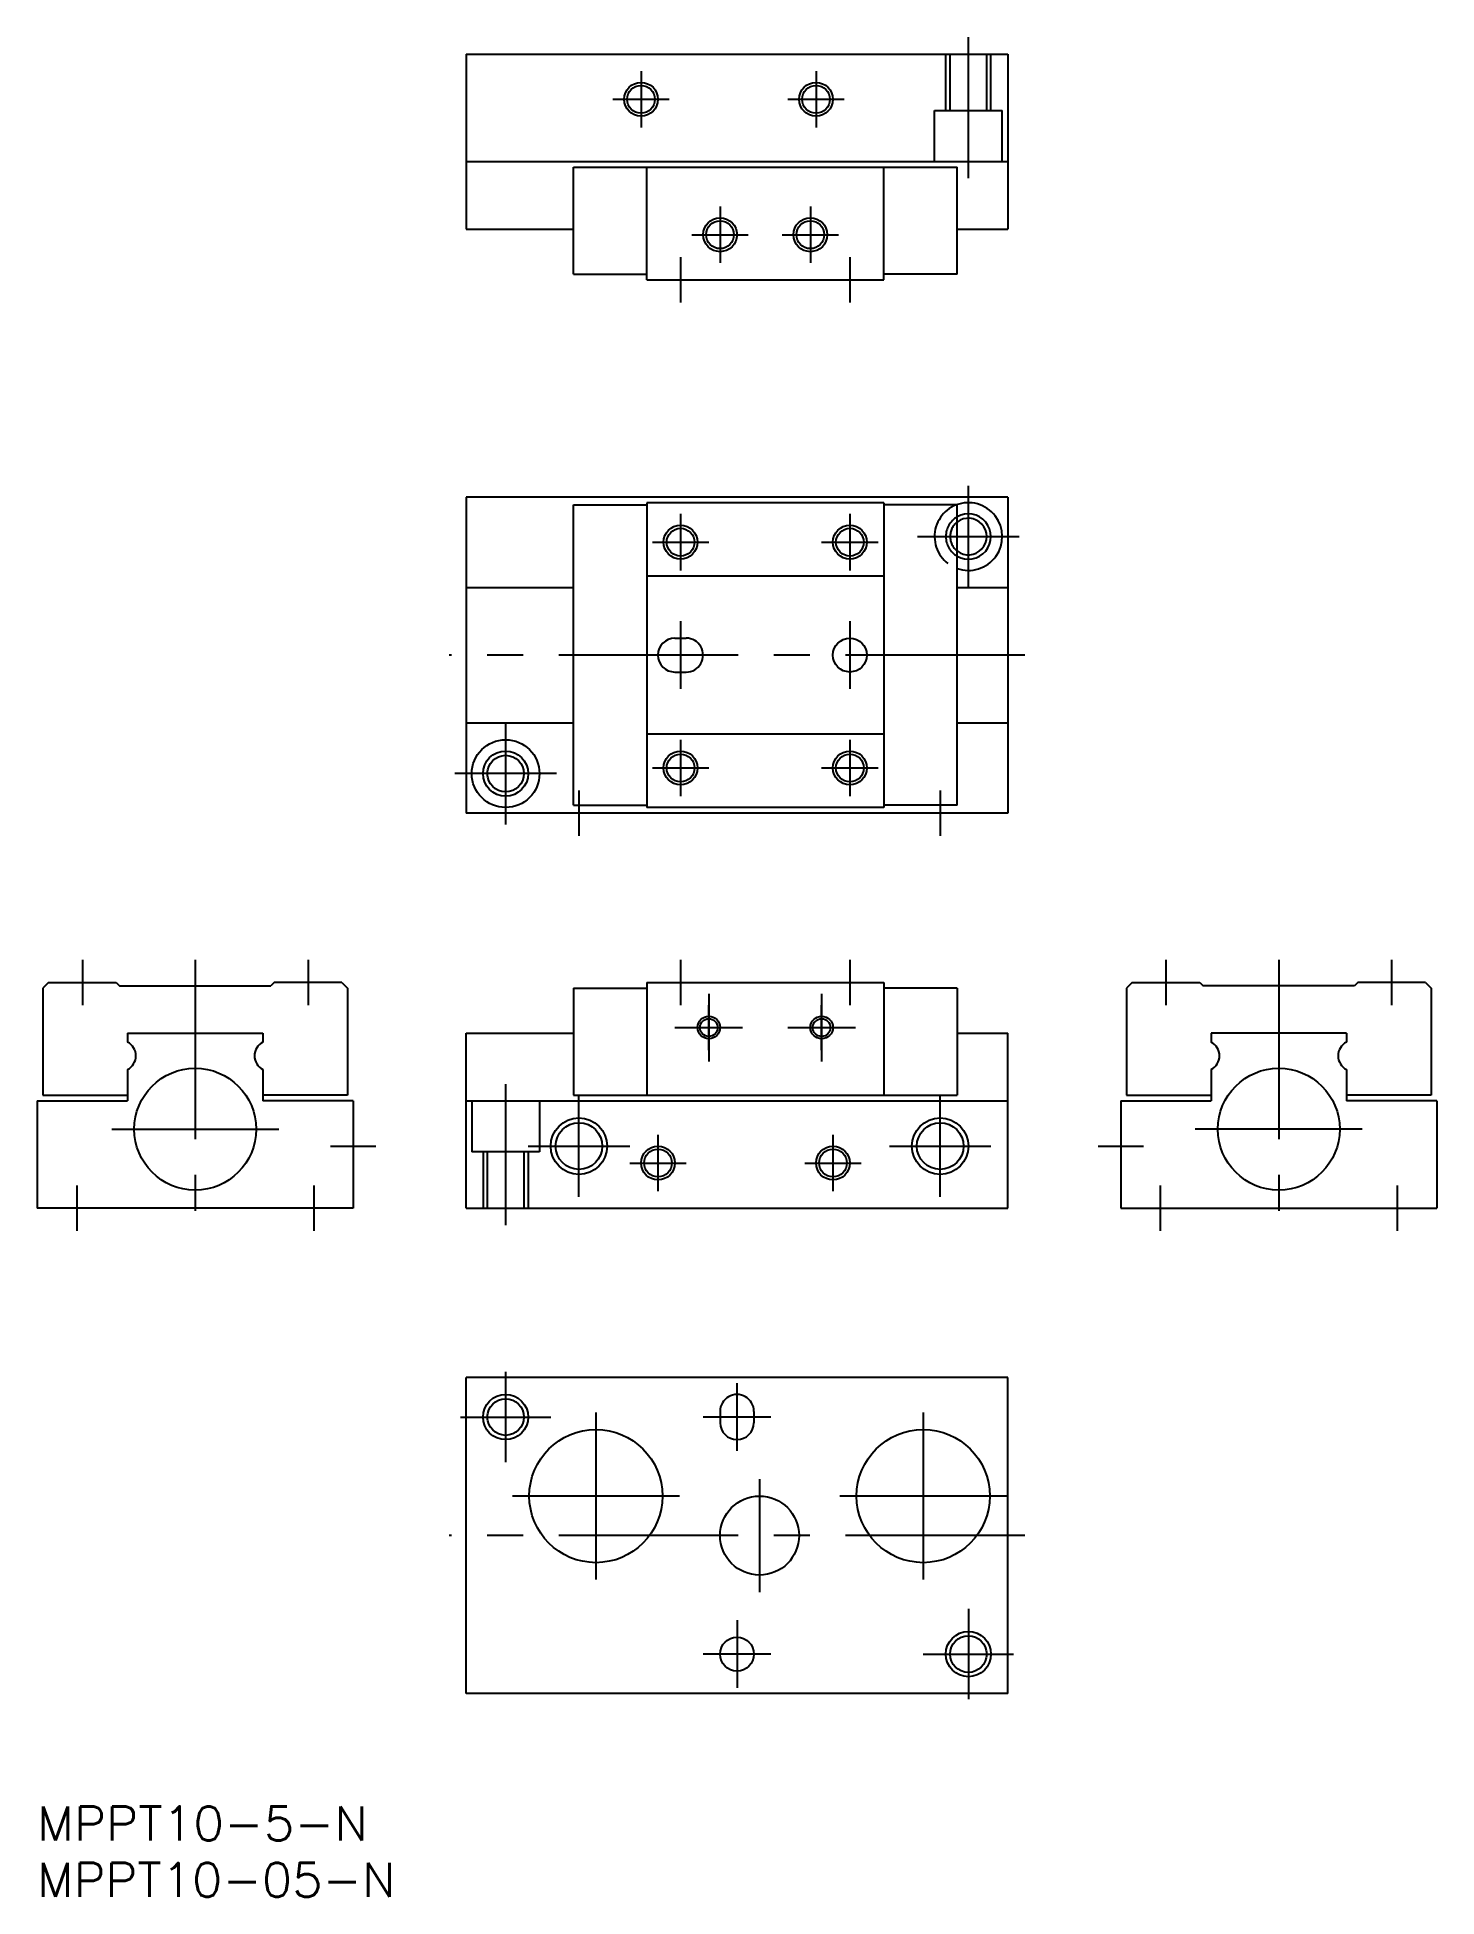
# Model space of a CAD drawing. Extents: x 0 to 124, y -8 to 157.
import ezdxf

# ---------------------------------------------------------------- set-up
doc = ezdxf.new("R2010")
doc.units = 0
doc.header["$LTSCALE"] = 0.5
doc.linetypes.add('CENTER', pattern=[50.8, 31.75, -6.35, 6.35, -6.35])
doc.linetypes.add('DASHED', pattern=[19.05, 12.7, -6.35])
for name, color, linetype in [('MSM_CENTER', 1, 'CENTER'), ('MSM_CONTINUOUS', 7, 'CONTINUOUS'), ('MSM_DASHED', 4, 'DASHED'), ('MSM_NARROW', 5, 'CONTINUOUS'), ('MSM_PART_NUMBER', 7, 'CONTINUOUS')]:
    doc.layers.add(name, color=color, linetype=linetype)
doc.styles.get("Standard").update_dxf_attribs({"font": 'txt.shx', "height": 3, "bigfont": 'bigfont.shx'})

# ---------------------------------------------------------------- blocks, each defined once
blk = doc.blocks.new('*U2')
at = {"layer": 'MSM_PART_NUMBER', "width": 1.055}
blk.add_text('MPPT10-5-N', height=3, dxfattribs=at).set_placement((0, -3))
blk = doc.blocks.new('*U3')
at = {"layer": 'MSM_PART_NUMBER', "width": 1.046}
blk.add_text('MPPT10-05-N', height=3, dxfattribs=at).set_placement((0, -8))

msp = doc.modelspace()

# ---------------------------------------------------------------- linework, layer by layer
at = {"layer": 'MSM_CENTER'}
for p, q in [((82.5, 144.235178), (82.5, 156.735178)), ((53.5, 153.735178), (53.5, 148.735178)), ((69, 153.735178), (69, 148.735178)), ((51, 151.235178), (56, 151.235178)), ((66.5, 151.235178), (71.5, 151.235178)), ((60.5, 141.735178), (60.5, 136.735178)), ((68.5, 141.735178), (68.5, 136.735178)), ((58, 139.235178), (63, 139.235178)), ((66, 139.235178), (71, 139.235178)), ((57, 137.235178), (57, 133.235178)), ((72, 137.235178), (72, 133.235178)), ((82.5, 108), (82.5, 117)), ((57, 114.5), (57, 109.5)), ((72, 114.5), (72, 109.5)), ((78, 112.5), (87, 112.5)), ((54.5, 112), (59.5, 112)), ((69.5, 112), (74.5, 112)), ((57, 105), (57, 99)), ((72, 105), (72, 99)), ((87.5, 102), (36.5, 102)), ((41.5, 96), (41.5, 87)), ((57, 94.5), (57, 89.5)), ((72, 94.5), (72, 89.5)), ((46, 91.5), (37, 91.5)), ((54.5, 92), (59.5, 92)), ((69.5, 92), (74.5, 92)), ((48, 90), (48, 86)), ((80, 90), (80, 86)), ((4, 75), (4, 71)), ((14, 75), (14, 51)), ((24, 75), (24, 71)), ((57, 75), (57, 71)), ((72, 75), (72, 71)), ((100, 75), (100, 71)), ((110, 75), (110, 51)), ((120, 75), (120, 71)), ((59.5, 72), (59.5, 66)), ((59.5, 67), (59.5, 71)), ((69.5, 72), (69.5, 66)), ((69.5, 67), (69.5, 71)), ((56.5, 69), (62.5, 69)), ((57.5, 69), (61.5, 69)), ((66.5, 69), (72.5, 69)), ((67.5, 69), (71.5, 69)), ((41.5, 64), (41.5, 51.5)), ((48, 54), (48, 63)), ((80, 54), (80, 63)), ((6.600006, 60), (21.399994, 60)), ((55, 59.5), (55, 54.5)), ((70.5, 59.5), (70.5, 54.5)), ((117.399994, 60), (102.600006, 60)), ((26, 58.5), (30, 58.5)), ((43.5, 58.5), (52.5, 58.5)), ((75.5, 58.5), (84.5, 58.5)), ((94, 58.5), (98, 58.5)), ((52.5, 57), (57.5, 57)), ((68, 57), (73, 57)), ((3.5, 55), (3.5, 51)), ((24.5, 55), (24.5, 51)), ((99.5, 55), (99.5, 51)), ((120.5, 55), (120.5, 51)), ((41.5, 38.5), (41.5, 30.5)), ((62, 31.5), (62, 37.5)), ((49.5, 34.900002), (49.5, 20.099998)), ((78.5, 34.900002), (78.5, 20.099998)), ((37.5, 34.5), (45.5, 34.5)), ((65, 34.5), (59, 34.5)), ((64, 29), (64, 19)), ((56.899994, 27.5), (42.100006, 27.5)), ((85.899994, 27.5), (71.100006, 27.5)), ((87.5, 24), (36.5, 24)), ((62, 16.5), (62, 10.5)), ((82.5, 17.5), (82.5, 9.5)), ((65, 13.5), (59, 13.5)), ((78.5, 13.5), (86.5, 13.5))]:
    msp.add_line(p, q, dxfattribs=at)
at = {"layer": 'MSM_CONTINUOUS'}
for p, q in [((38, 155.235178), (86, 155.235178)), ((38, 155.235178), (38, 139.735178)), ((86, 155.235178), (86, 139.735178)), ((38, 145.735178), (86, 145.735178)), ((47.5, 135.735178), (47.5, 145.235178)), ((47.5, 145.235178), (81.5, 145.235178)), ((54, 135.235178), (54, 145.235178)), ((75, 135.235178), (75, 145.235178)), ((81.5, 135.735178), (81.5, 145.235178)), ((38, 139.735178), (47.5, 139.735178)), ((81.5, 139.735178), (86, 139.735178)), ((47.5, 135.735178), (54, 135.735178)), ((54, 135.235178), (75, 135.235178)), ((81.5, 135.735178), (75, 135.735178)), ((38, 116), (38, 88)), ((86, 116), (38, 116)), ((75, 115.5), (54, 115.5)), ((54, 115.5), (54, 88.5)), ((75, 115.5), (75, 88.5)), ((86, 116), (86, 88)), ((47.5, 115.300003), (54, 115.300003)), ((47.5, 88.699997), (47.5, 115.300003)), ((81.5, 115.300003), (75, 115.300003)), ((81.5, 88.699997), (81.5, 115.300003)), ((75, 109), (54, 109)), ((38, 108), (47.5, 108)), ((81.5, 108), (86, 108)), ((56.5, 103.5), (57.5, 103.5)), ((56.5, 100.5), (57.5, 100.5)), ((38, 96), (47.5, 96)), ((81.5, 96), (86, 96)), ((75, 95), (54, 95)), ((86, 88), (38, 88)), ((47.5, 88.699997), (54, 88.699997)), ((75, 88.5), (54, 88.5)), ((81.5, 88.699997), (75, 88.699997)), ((1, 73), (0.5, 72.5)), ((0.5, 72.5), (0.5, 63)), ((1, 73), (7, 73)), ((6.999991, 73.000003), (7.300007, 72.699988)), ((7.299988, 72.699997), (20.700012, 72.699997)), ((21.000007, 73.000003), (20.700002, 72.699999)), ((27, 73), (21, 73)), ((27, 73), (27.5, 72.5)), ((27.5, 72.5), (27.5, 63)), ((47.5, 72.5), (54, 72.5)), ((47.5, 72.5), (47.5, 63)), ((54, 73), (54, 63)), ((54, 73), (75, 73)), ((75, 73), (75, 63)), ((81.5, 72.5), (75, 72.5)), ((81.5, 72.5), (81.5, 63)), ((97, 73), (96.5, 72.5)), ((96.5, 72.5), (96.5, 63)), ((97, 73), (103, 73)), ((103.000003, 72.999998), (103.299997, 72.700004)), ((116.699997, 72.699997), (103.300003, 72.699997)), ((116.999997, 72.999998), (116.699998, 72.699999)), ((123, 73), (117, 73)), ((123, 73), (123.5, 72.5)), ((123.5, 72.5), (123.5, 63)), ((8, 68.5), (8, 67.709297)), ((8, 68.5), (20, 68.5)), ((20, 68.5), (20, 67.709297)), ((38, 53), (38, 68.5)), ((38, 68.5), (47.5, 68.5)), ((81.5, 68.5), (86, 68.5)), ((86, 53), (86, 68.5)), ((104, 68.5), (104, 67.709297)), ((116, 68.5), (104, 68.5)), ((116, 68.5), (116, 67.709297)), ((8, 65.290703), (8, 62.5)), ((20, 65.290703), (20, 62.5)), ((104, 65.290703), (104, 62.5)), ((116, 65.290703), (116, 62.5)), ((0.5, 63), (8, 63)), ((27.5, 63), (20, 63)), ((47.5, 63), (81.5, 63)), ((96.5, 63), (104, 63)), ((123.5, 63), (116, 63)), ((0, 62.5), (0, 53)), ((0, 62.5), (8, 62.5)), ((28, 62.5), (20, 62.5)), ((28, 62.5), (28, 53)), ((38, 62.5), (86, 62.5)), ((96, 62.5), (96, 53)), ((96, 62.5), (104, 62.5)), ((124, 62.5), (116, 62.5)), ((124, 62.5), (124, 53)), ((28, 53), (0, 53)), ((38, 53), (86, 53)), ((96, 53), (124, 53)), ((86, 38), (38, 38)), ((38, 10), (38, 38)), ((86, 10), (86, 38)), ((60.5, 35), (60.5, 34)), ((63.5, 35), (63.5, 34)), ((86, 10), (38, 10))]:
    msp.add_line(p, q, dxfattribs=at)
for centre, radius in [((53.5, 151.235178), 1.2295), ((69, 151.235178), 1.2295), ((60.5, 139.235178), 1.2295), ((68.5, 139.235178), 1.2295), ((57, 112), 1.2295), ((72, 112), 1.2295), ((72, 102), 1.5), ((41.5, 91.5), 3), ((41.5, 91.5), 1.621), ((57, 92), 1.2295), ((72, 92), 1.2295), ((59.5, 69), 0.7835), ((69.5, 69), 0.7835), ((14, 60), 5.4), ((110, 60), 5.4), ((48, 58.5), 2.067), ((80, 58.5), 2.067), ((55, 57), 1.2295), ((70.5, 57), 1.2295), ((41.5, 34.5), 1.621), ((49.5, 27.5), 5.9), ((78.5, 27.5), 5.9), ((64, 24), 3.5), ((62, 13.5), 1.5), ((82.5, 13.5), 1.621)]:
    msp.add_circle(centre, radius, dxfattribs=at)
for centre, radius, start, end in [((82.5, 112.50001), 3, 250.52877937, 111.03984216), ((82.5, 112.50001), 1.621, 231.90966319, 128.09033681), ((56.5, 102), 1.5, 90.000003, 270.000001), ((57.5, 102), 1.5, 269.999997, 90.000003), ((7.399994, 66.5), 1.35, 296.386002, 63.610003), ((20.600006, 66.5), 1.35, 116.386997, 243.610991), ((103.399994, 66.5), 1.35, 296.389, 63.612598), ((116.600006, 66.5), 1.35, 116.390002, 243.613996), ((62, 35), 1.5, 0, 180.000005), ((62, 34), 1.5, 180.000005, 0)]:
    msp.add_arc(centre, radius, start, end, dxfattribs=at)
at = {"layer": 'MSM_DASHED'}
for p, q in [((80.5, 150.235178), (80.5, 155.235178)), ((80.879, 150.235178), (80.879, 155.235178)), ((84.121, 150.235178), (84.121, 155.235178)), ((84.5, 150.235178), (84.5, 155.235178)), ((79.5, 150.235178), (85.5, 150.235178)), ((79.5, 145.735178), (79.5, 150.235178)), ((85.5, 145.735178), (85.5, 150.235178)), ((38.5, 62.5), (38.5, 58)), ((44.5, 62.5), (44.5, 58)), ((44.5, 58), (38.5, 58)), ((39.5, 58), (39.5, 53)), ((39.879, 58), (39.879, 53)), ((43.121, 58), (43.121, 53)), ((43.5, 58), (43.5, 53))]:
    msp.add_line(p, q, dxfattribs=at)
for centre, radius, start, end in [((82.5, 112.50001), 3, 111.03984216, 250.52877937), ((82.5, 112.5), 2, 120, 240), ((82.5, 112.5), 1.621, 128.09033681, 231.90966319)]:
    msp.add_arc(centre, radius, start, end, dxfattribs=at)
at = {"layer": 'MSM_NARROW'}
for centre, radius in [((53.5, 151.235178), 1.5), ((69, 151.235178), 1.5), ((60.5, 139.235178), 1.5), ((68.5, 139.235178), 1.5), ((57, 112), 1.5), ((72, 112), 1.5), ((41.5, 91.5), 2), ((57, 92), 1.5), ((72, 92), 1.5), ((59.5, 69), 1), ((69.5, 69), 1), ((48, 58.5), 2.5), ((80, 58.5), 2.5), ((55, 57), 1.5), ((70.5, 57), 1.5), ((41.5, 34.5), 2), ((82.5, 13.5), 2)]:
    msp.add_circle(centre, radius, dxfattribs=at)
msp.add_arc((82.5, 112.50001), 2, 240, 120, dxfattribs=at)

# ---------------------------------------------------------------- block references
at = {"layer": 'MSM_CONTINUOUS'}
for name in ['*U2', '*U3']:
    msp.add_blockref(name, (0, 0), dxfattribs=at)

doc.saveas('drawing.dxf')
